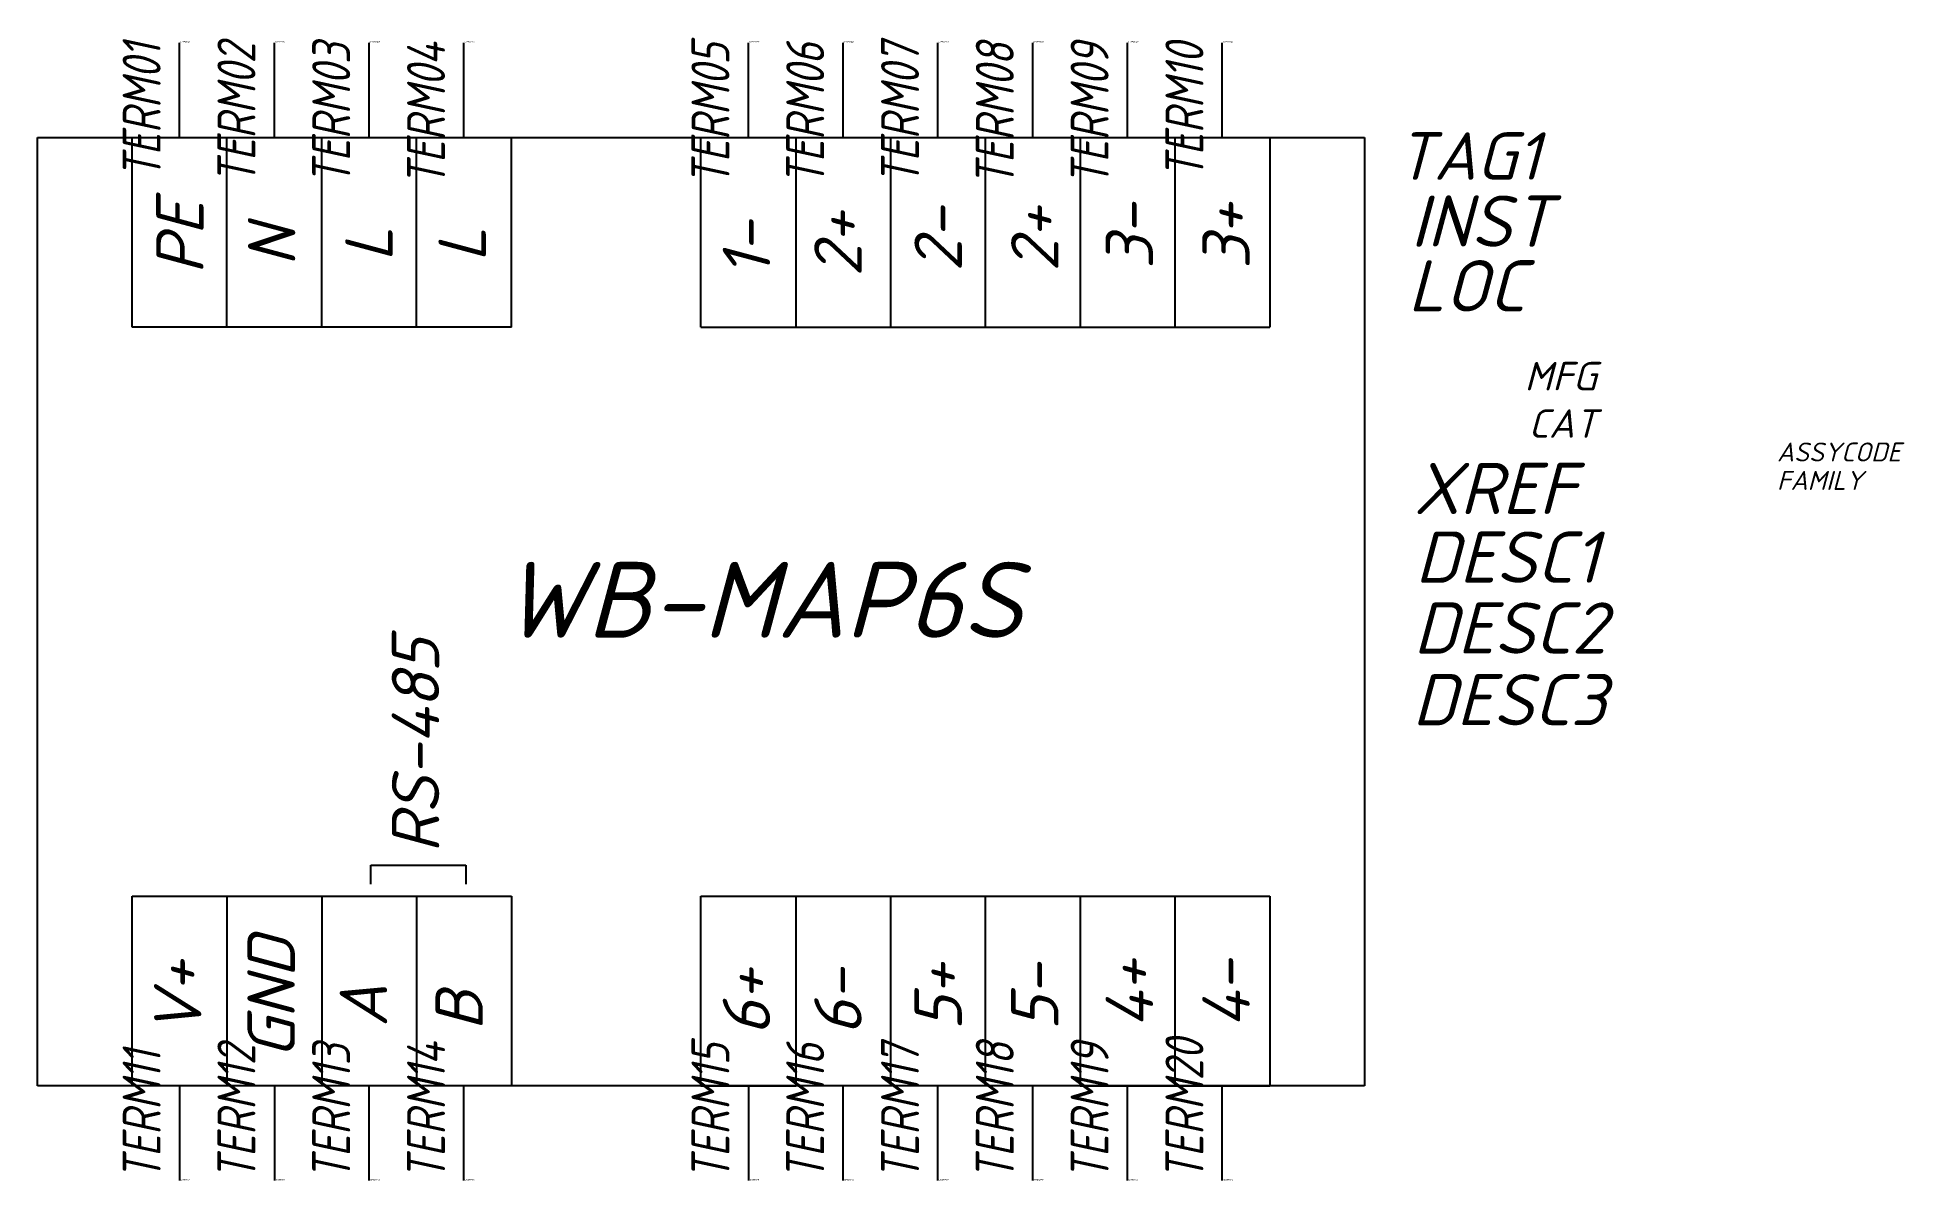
# Model space of a CAD drawing. Header units: millimetres. Extents: x -7.5 to 91, y -60 to 0.3.
import ezdxf
from ezdxf.enums import TextEntityAlignment as Align

# ---------------------------------------------------------------- set-up
doc = ezdxf.new("R2010")
doc.units = ezdxf.units.MM
doc.header["$LTSCALE"] = 6
doc.styles.add('WD_IEC', font='isocpeui.ttf', dxfattribs={"height": 2.5})
doc.styles.add('текст', font='isocpeui.ttf')

msp = doc.modelspace()

# ---------------------------------------------------------------- linework, layer by layer
for p, q in [((0, -5), (0, 0)), ((5, -5), (5, 0)), ((10, -5), (10, 0)), ((15, -5), (15, 0)), ((30, -5), (30, 0)), ((35, -5), (35, 0)), ((40, -5), (40, 0)), ((45, -5), (45, 0)), ((50, -5), (50, 0)), ((55, -5), (55, 0)), ((-7.5, -5), (62.5, -5)), ((-7.5, -55), (-7.5, -5)), ((-2.5, -15), (-2.5, -5)), ((2.5, -15), (2.5, -5)), ((7.5, -15), (7.5, -5)), ((12.5, -15), (12.5, -5)), ((17.5, -15), (17.5, -5)), ((17.5, -5), (27.5, -5)), ((27.5, -15), (27.5, -5)), ((32.5, -5), (32.5, -15)), ((37.5, -5), (37.5, -15)), ((42.5, -5), (42.5, -15)), ((47.5, -5), (47.5, -15)), ((52.5, -5), (52.5, -15)), ((57.5, -5), (57.5, -15)), ((62.5, -5), (62.5, -55)), ((2.5, -15), (-2.5, -15)), ((7.5, -15), (2.5, -15)), ((12.5, -15), (7.5, -15)), ((17.5, -15), (12.5, -15)), ((27.5, -15), (57.5, -15)), ((10.094, -43.366), (15.094, -43.366)), ((10.094, -44.366), (10.094, -43.366)), ((15.094, -43.366), (15.094, -44.366)), ((-2.5, -55), (-2.5, -45)), ((-2.5, -45), (17.5, -45)), ((2.5, -45), (2.5, -55)), ((7.5, -45), (7.5, -55)), ((12.5, -45), (12.5, -55)), ((17.5, -45), (17.5, -55)), ((27.5, -55), (27.5, -45)), ((27.5, -45), (57.5, -45)), ((32.5, -45), (32.5, -55)), ((37.5, -45), (37.5, -55)), ((42.5, -45), (42.5, -55)), ((47.5, -45), (47.5, -55)), ((52.5, -45), (52.5, -55)), ((57.5, -45), (57.5, -55)), ((62.5, -55), (-7.5, -55)), ((0, -55), (0, -60)), ((5, -55), (5, -60)), ((10, -60), (10, -55)), ((15, -60), (15, -55)), ((27.5, -55), (32.5, -55)), ((30, -55), (30, -60)), ((35, -60), (35, -55)), ((40, -60), (40, -55)), ((45, -60), (45, -55)), ((47.5, -55), (52.5, -55)), ((50, -60), (50, -55)), ((52.5, -55), (57.5, -55)), ((55, -60), (55, -55))]:
    msp.add_line(p, q)

# ---------------------------------------------------------------- texts
at = {"style": 'текст'}
for s, p in [('PE', (1.272, -12.216)), ('2+', (35.976, -12.334)), ('2-', (41.261, -12.075)), ('2+', (46.358, -12.074)), ('3-', (51.349, -11.941)), ('3+', (56.447, -11.94)), ('N', (6.115, -11.785)), ('1-', (31.15, -12.355)), ('L', (11.238, -11.545)), ('L', (16.156, -11.562)), ('RS-485', (13.696, -42.728)), ('GND', (6.083, -53.561)), ('4+', (51.349, -51.941)), ('4-', (56.447, -51.94)), ('V+', (1.15, -52.355)), ('6+', (31.15, -52.355)), ('6-', (35.976, -52.334)), ('5+', (41.261, -52.075)), ('5-', (46.358, -52.074)), ('A', (10.946, -51.907)), ('B', (15.993, -52.09))]:
    msp.add_text(s, height=2.5, rotation=90, dxfattribs=at).set_placement(p)
msp.add_text('WB-MAP6S', height=4, dxfattribs=at).set_placement((16.993, -31.372))
at = {"style": 'WD_IEC', "width": 0.8}
for tag, p in [('TERM01', (-1, 0)), ('TERM02', (4, 0)), ('TERM03', (9, 0)), ('TERM04', (14, 0)), ('TERM05', (29, 0)), ('TERM06', (34, 0)), ('TERM07', (39, 0)), ('TERM08', (44, 0)), ('TERM09', (49, 0)), ('TERM10', (54, 0))]:
    msp.add_attdef(tag, text='', height=2, rotation=90, dxfattribs=at).set_placement(p, align=Align.RIGHT)
at = {"style": 'WD_IEC', "flags": 1}
for tag, p, height in [('X2TERM01', (0, 0), 0.08), ('X2TERM02', (5, 0), 0.08), ('X2TERM03', (10, 0), 0.08), ('X2TERM04', (15, 0), 0.08), ('X2TERM05', (30, 0), 0.08), ('X2TERM06', (35, 0), 0.08), ('X2TERM07', (40, 0), 0.08), ('X2TERM08', (45, 0), 0.08), ('X2TERM09', (50, 0), 0.08), ('X2TERM10', (55, 0), 0.08), ('X2LINK', (0, -5), 0.01), ('ASSYCODE', (84.253, -22.082), 1), ('FAMILY', (84.253, -23.582), 1), ('X8TERM11', (0, -60), 0.08), ('X8TERM12', (5, -60), 0.08), ('X8TERM13', (10, -60), 0.08), ('X8TERM14', (15, -60), 0.08), ('X8TERM15', (30, -60), 0.08), ('X8TERM16', (35, -60), 0.08), ('X8TERM17', (40, -60), 0.08), ('X8TERM18', (45, -60), 0.08), ('X8TERM19', (50, -60), 0.08), ('X8TERM20', (55, -60), 0.08)]:
    msp.add_attdef(tag, p, '', height=height, dxfattribs=at)
at = {"style": 'WD_IEC'}
msp.add_attdef('TAG1', (64.174, -7.226), 'A', height=2.5, dxfattribs=at)
for tag, p in [('INST', (72.374, -10.758)), ('LOC', (70.983, -14.171)), ('XREF', (73.62, -24.853)), ('DESC1', (74.856, -28.476)), ('DESC2', (75.253, -32.212)), ('DESC3', (75.253, -35.992))]:
    msp.add_attdef(tag, text='', height=2.7, dxfattribs=at).set_placement(p, align=Align.RIGHT)
at = {"style": 'WD_IEC', "flags": 9}
for tag, text, p in [('MFG', 'Wiren Board', (74.753, -18.332)), ('CAT', 'WB-MAP6S', (74.753, -20.832))]:
    msp.add_attdef(tag, text=text, height=1.5, dxfattribs=at).set_placement(p, align=Align.RIGHT)
at = {"style": 'WD_IEC', "width": 0.8}
for tag, p in [('TERM11', (-1, -60)), ('TERM12', (4, -60)), ('TERM13', (9, -60)), ('TERM14', (14, -60)), ('TERM15', (29, -60)), ('TERM16', (34, -60)), ('TERM17', (39, -60)), ('TERM18', (44, -60)), ('TERM19', (49, -60)), ('TERM20', (54, -60))]:
    msp.add_attdef(tag, p, '', height=2, rotation=90, dxfattribs=at)

doc.saveas('drawing.dxf')
